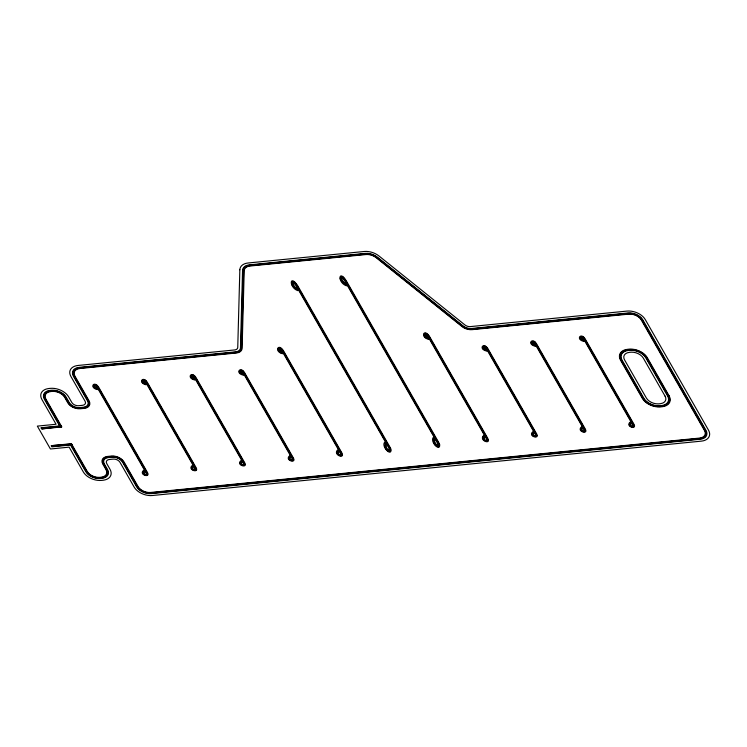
<?xml version="1.0" encoding="UTF-8"?>
<svg xmlns="http://www.w3.org/2000/svg" width="747" height="747" viewBox="0 0 747 747"><rect width="100%" height="100%" fill="white"/><g stroke="black" fill="none" stroke-linecap="round" stroke-linejoin="round"><path stroke-width="1.12" d="M386.498 443.811C383.697 447.434 391.839 453.662 388.309 446.977L296.148 285.784C290.069 277.921 293.599 288.258 297.96 288.958M435.156 438.993C432.354 442.616 440.497 448.844 436.967 442.159L344.806 280.965C338.718 273.103 342.257 283.44 346.617 284.14M385.228 442.803L385.069 446.211A14.865 9.431 19.1 0 0 385.144 446.641L385.153 446.706A13.502 8.572 19.1 0 0 385.256 447.108C384.938 450.039 392.016 454.288 390.373 449.068A15.715 9.972 19.1 0 0 390.149 448.508L296.129 284.075A15.696 9.963 19.1 0 0 295.728 283.543C293.197 278.818 289.369 283.197 293.282 286.241A13.521 8.581 19.1 0 0 293.627 286.615L293.683 286.68A14.865 9.431 19.1 0 0 294.085 287.081L297.913 290.097M384.584 442.299C381.101 446.519 391.671 457.239 391.026 449.395A23.418 14.865 19.1 0 0 389.785 446.837L297.651 285.643C289.369 273.421 288.856 287.688 297.894 290.667M433.241 437.481C429.786 441.664 440.216 452.383 439.703 444.642A23.418 14.865 19.1 0 0 438.442 442.009M385.863 443.307L385.769 443.811A27.751 17.611 19.1 0 0 385.685 444.446M433.876 437.985L433.727 441.393A14.865 9.431 19.1 0 0 433.792 441.822L433.811 441.888A13.502 8.572 19.1 0 0 433.904 442.289C433.615 445.389 440.767 449.32 439.021 444.241A15.715 9.972 19.1 0 0 438.797 443.69L344.843 279.341A15.696 9.963 19.1 0 0 344.386 278.715C341.622 273.925 338.12 278.5 341.93 281.423A13.521 8.581 19.1 0 0 342.275 281.796L342.341 281.862A14.865 9.431 19.1 0 0 342.733 282.254L346.571 285.27M434.521 438.489L434.427 438.993A27.751 17.611 19.1 0 0 434.343 439.628M339.157 450.927L338.4 453.018L338.923 454.475A1.634 1.036 19.1 0 0 339.596 454.914L340.847 454.671L340.315 452.943L281.796 350.586L280.396 348.942L279.014 348.952A1.634 1.036 19.1 0 0 278.892 349.475L282.945 352.603M485.12 436.472L484.355 438.564L484.887 440.02A1.634 1.036 19.1 0 0 485.559 440.459L486.811 440.216L486.269 438.48L427.751 336.131L426.36 334.479L424.968 334.497A1.634 1.036 19.1 0 0 424.847 335.02L428.899 338.139M338.634 450.618C334.6 454.055 343.639 457.995 340.809 452.887L282.291 350.539C278.229 344.806 276.876 352.07 282.805 352.976M337.588 450.002C332.574 454.97 345.581 459.564 341.809 452.794L283.29 350.436C278.061 342.621 273.99 351.744 282.534 353.723M483.542 435.548C478.547 440.487 491.498 445.119 487.763 438.33L429.245 335.982C423.745 328.092 420.103 337.411 428.498 339.259M484.598 436.164C480.545 439.609 489.612 443.522 486.773 438.433L428.246 336.075C423.81 330.183 422.718 337.364 428.769 338.512M338.111 450.31C333.433 453.662 344.386 459.125 341.342 452.897L282.786 350.492C277.482 343.601 275.83 352.033 282.674 353.35M484.065 435.856C479.434 439.255 490.265 444.68 487.305 438.442L428.75 336.029C423.857 329.212 421.485 337.373 428.629 338.886M145.049 471.086L144.115 472.87L144.386 473.971A1.279 0.812 19.1 0 0 144.797 474.308A1.457 0.924 19.1 0 0 145.31 474.522L146.403 474.233L146.02 472.776L96.961 386.965L95.719 385.592L94.439 385.545A1.457 0.924 19.1 0 0 94.215 385.825A1.279 0.812 19.1 0 0 94.206 386.199L97.922 388.655M193.706 466.268L192.773 468.052L193.034 469.153A1.279 0.812 19.1 0 0 193.454 469.49A1.457 0.924 19.1 0 0 193.968 469.695L195.051 469.415L194.668 467.958L145.609 382.147L144.376 380.774L143.088 380.718A1.457 0.924 19.1 0 0 142.864 381.007A1.279 0.812 19.1 0 0 142.854 381.381L146.571 383.837M242.355 461.45L241.421 463.233L241.692 464.335A1.279 0.812 19.1 0 0 242.103 464.671A1.457 0.924 19.1 0 0 242.616 464.877L243.709 464.597L243.326 463.14L194.267 377.328L193.025 375.956L191.746 375.9A1.457 0.924 19.1 0 0 191.521 376.189A1.279 0.812 19.1 0 0 191.512 376.563L195.228 379.009M291.013 456.632L290.079 458.415L290.34 459.517A1.279 0.812 19.1 0 0 290.76 459.844A1.457 0.924 19.1 0 0 291.274 460.059L292.357 459.778L291.974 458.313L242.915 372.51L241.683 371.138L240.394 371.082A1.457 0.924 19.1 0 0 240.17 371.371A1.279 0.812 19.1 0 0 240.16 371.745L243.877 374.191M534.282 432.532L533.339 434.315L533.61 435.417A1.279 0.812 19.1 0 0 534.021 435.753A1.457 0.924 19.1 0 0 534.535 435.959L535.627 435.678L535.244 434.222L486.185 348.41L484.943 347.038L483.664 346.981A1.457 0.924 19.1 0 0 483.44 347.271A1.279 0.812 19.1 0 0 483.43 347.644L487.147 350.1M582.931 427.714L581.997 429.497L582.258 430.599A1.279 0.812 19.1 0 0 582.679 430.935A1.457 0.924 19.1 0 0 583.192 431.14L584.275 430.86L583.893 429.404L534.833 343.592L533.601 342.219L532.312 342.163A1.457 0.924 19.1 0 0 532.088 342.453A1.279 0.812 19.1 0 0 532.079 342.826L535.795 345.273M631.588 422.895L630.645 424.679L630.916 425.781A1.279 0.812 19.1 0 0 631.327 426.107A1.457 0.924 19.1 0 0 631.841 426.322L632.933 426.042L632.55 424.576L583.491 338.774L582.249 337.392L581.082 337.28A1.457 0.924 19.1 0 0 580.746 337.635A1.279 0.812 19.1 0 0 580.736 338.008L584.453 340.455M143.573 470.33C138.335 474.728 150.633 478.332 147.514 472.627L98.455 386.815C93.655 380.195 89.173 387.898 97.418 389.607M630.104 422.139C624.894 426.518 637.154 430.151 634.044 424.436L584.985 338.624C580.615 332.107 575.479 339.614 583.949 341.416M193.212 466.016C188.944 468.752 197.292 472.356 195.21 467.977L146.104 382.1C142.621 377.235 140.557 383.342 146.403 384.154M533.788 432.28C529.502 435.109 537.952 438.536 535.786 434.24L486.68 348.363C483.029 343.461 481.236 349.689 486.979 350.418M144.068 470.582L143.424 471.525A11.102 7.04 19.1 0 0 143.312 471.749C140.557 474.578 149.764 477.221 147.047 472.73L97.95 386.871C96.447 382.38 89.995 386.124 95.644 388.384A11.093 7.04 19.1 0 0 95.924 388.524L97.586 389.29M192.222 465.512C187.002 469.891 199.281 473.533 196.172 467.809L147.103 381.997C142.733 375.47 137.607 382.968 146.076 384.789M240.879 460.694C235.688 464.979 247.733 468.743 244.867 463.075L195.761 377.179C190.933 370.54 186.563 378.393 194.724 379.971M289.528 455.875C284.346 460.217 296.54 463.915 293.478 458.172L244.409 372.361C239.806 365.769 235.081 373.5 243.382 375.153M532.798 431.775C527.559 436.164 539.857 439.787 536.738 434.072L487.679 348.261C483.197 341.724 478.239 349.297 486.642 351.053M581.446 426.957C576.245 431.308 588.468 434.987 585.396 429.254L536.327 343.443C531.789 336.878 526.952 344.498 535.3 346.235M144.563 470.834C140.259 473.775 148.868 477.053 146.515 472.73L97.455 386.918C93.842 382.053 92.012 388.263 97.754 388.972M241.869 461.198C237.565 464.074 246.052 467.426 243.858 463.159L194.762 377.282C191.139 372.37 189.336 378.636 195.06 379.336M290.518 456.38C286.213 459.19 294.738 462.692 292.479 458.266L243.41 372.454C239.768 367.589 238.022 373.864 243.709 374.508M582.436 427.461C578.15 430.235 586.535 433.774 584.434 429.422L535.338 343.536C531.649 338.662 529.931 344.909 535.627 345.59M631.094 422.643C626.798 425.435 635.305 428.965 633.045 424.529L583.986 338.718C580.363 333.862 578.552 340.09 584.285 340.772M192.717 465.764L192.054 466.754A11.102 7.04 19.1 0 0 191.96 466.931C189.318 470.18 198.683 472.048 195.667 467.855L146.608 382.044C145.254 377.655 138.578 381.063 144.302 383.566A11.093 7.04 19.1 0 0 144.573 383.706L146.235 384.472M241.374 460.946L240.702 461.935A11.102 7.04 19.1 0 0 240.618 462.113C237.882 465.11 247.229 467.435 244.325 463.037L195.256 377.226C194.024 372.828 187.236 376.301 192.95 378.748A11.093 7.04 19.1 0 0 193.23 378.888L194.892 379.653M290.023 456.128L289.388 457.071A11.102 7.04 19.1 0 0 289.266 457.295C286.587 460.357 295.765 462.589 293.001 458.266L243.914 372.408C242.345 367.907 235.931 371.567 241.608 373.93A11.093 7.04 19.1 0 0 241.879 374.07L243.541 374.826M533.293 432.027L532.62 433.017A11.102 7.04 19.1 0 0 532.536 433.195C529.884 436.285 539.082 438.545 536.243 434.119L487.175 348.307C485.55 343.816 479.21 347.504 484.868 349.829A11.093 7.04 19.1 0 0 485.148 349.969L486.811 350.735M581.941 427.209L581.278 428.199A11.102 7.04 19.1 0 0 581.185 428.376C578.514 431.533 587.833 433.587 584.892 429.301L535.832 343.489C534.525 339.063 527.821 342.593 533.526 345.011A11.093 7.04 19.1 0 0 533.797 345.151L535.468 345.917M630.599 422.391L629.982 423.288A11.102 7.04 19.1 0 0 629.842 423.558C627.181 426.742 636.491 428.703 633.577 424.529L584.481 338.671C582.604 334.049 576.647 338.036 582.174 340.193A11.093 7.04 19.1 0 0 582.455 340.333L584.117 341.09M61.142 425.771L40.936 427.779L41.589 428.918L61.796 426.92L45.884 399.075A9.851 6.256 19.1 0 1 50.796 391.54A28.666 18.189 19.1 0 1 52.71 391.372A9.851 6.256 19.1 0 1 64.597 397.227L67.865 402.941A9.851 6.256 19.1 0 0 80.415 408.749L84.159 408.385A9.851 6.256 19.1 0 0 89.07 400.84L74.896 376.049A9.851 6.256 19.1 0 1 79.817 368.514L236.388 353.004A9.851 6.256 19.1 0 0 242.103 348.326L244.204 270.713A9.851 6.256 19.1 0 1 249.909 266.035L365.955 254.54A9.851 6.256 19.1 0 1 376.115 257.64L461.982 326.542A9.851 6.256 19.1 0 0 472.151 329.651L628.722 314.142A9.851 6.256 19.1 0 1 641.271 319.949L704.505 430.552A9.851 6.256 19.1 0 1 699.594 438.087L150.679 492.46A9.851 6.256 19.1 0 1 138.13 486.652L123.965 461.861A9.851 6.256 19.1 0 0 111.415 456.053L107.671 456.426A9.851 6.256 19.1 0 0 102.75 463.962L106.027 469.686A9.851 6.256 19.1 0 1 101.106 477.221A28.666 18.189 19.1 0 1 99.192 477.389A9.851 6.256 19.1 0 1 87.315 471.534L71.395 443.699L51.188 445.698L51.842 446.846L72.048 444.838M61.366 426.154L41.655 428.106L42.084 428.871M61.581 426.537L42.588 428.825M71.609 444.082L52.178 445.604M71.833 444.465L52.122 446.417L51.683 445.651M346.589 284.7L345.964 284.271A27.751 17.611 19.1 0 1 345.207 283.72A16.434 10.43 19.1 0 1 341.921 280.797M346.543 285.84C337.327 282.796 338.382 268.481 346.3 280.816L438.461 442.009M297.941 289.528L297.315 289.089A27.751 17.611 19.1 0 1 296.55 288.538A16.434 10.43 19.1 0 1 293.263 285.615C289.491 280.713 296.017 281.908 296.652 285.737L388.813 446.93C392.399 451.216 387.095 452.122 386.003 447.77M341.958 280.779C338.12 276.138 344.591 276.885 345.301 280.919L437.462 442.112C441.113 446.426 435.538 447.201 434.623 442.859M61.301 426.967L45.38 399.122A10.411 6.611 19.1 0 1 50.581 391.157A29.226 18.554 19.1 0 1 52.533 390.98A10.411 6.611 19.1 0 1 65.092 397.171L68.36 402.894A9.291 5.892 19.1 0 0 80.2 408.376L83.935 408.002A9.291 5.892 19.1 0 0 88.576 400.896L74.401 376.105A10.411 6.611 19.1 0 1 79.602 368.131L236.173 352.621A9.291 5.892 19.1 0 0 241.561 348.214L243.653 270.591A10.411 6.611 19.1 0 1 249.694 265.652L365.741 254.157A10.411 6.611 19.1 0 1 376.479 257.435L462.346 326.346A9.291 5.892 19.1 0 0 471.927 329.268L628.507 313.759A10.411 6.611 19.1 0 1 641.766 319.903L705 430.496A10.411 6.611 19.1 0 1 699.808 438.47L150.903 492.843A10.411 6.611 19.1 0 1 137.635 486.699L123.46 461.917A9.291 5.892 19.1 0 0 111.63 456.436L107.885 456.809A9.291 5.892 19.1 0 0 103.254 463.915L106.522 469.639A10.411 6.611 19.1 0 1 101.321 477.604A29.226 18.554 19.1 0 1 99.379 477.781A10.411 6.611 19.1 0 1 86.811 471.59L70.89 443.746M60.806 427.013L44.885 399.178A10.972 6.966 19.1 0 1 50.366 390.774A29.787 18.908 19.1 0 1 52.346 390.597A10.972 6.966 19.1 0 1 65.596 397.124L68.864 402.848A8.721 5.537 19.1 0 0 79.976 407.993L83.72 407.619A8.721 5.537 19.1 0 0 88.071 400.943L73.897 376.152A10.972 6.966 19.1 0 1 79.378 367.748L235.959 352.239A8.721 5.537 19.1 0 0 241.02 348.102L243.111 270.479A10.972 6.966 19.1 0 1 249.479 265.269L365.516 253.775A10.972 6.966 19.1 0 1 376.843 257.239L462.71 326.14A8.721 5.537 19.1 0 0 471.712 328.885L628.283 313.376A10.972 6.966 19.1 0 1 642.271 319.847L705.504 430.449A10.972 6.966 19.1 0 1 700.023 438.853L151.118 493.225A10.972 6.966 19.1 0 1 137.14 486.755L122.966 461.963A8.721 5.537 19.1 0 0 111.845 456.819L108.11 457.192A8.721 5.537 19.1 0 0 103.749 463.868L107.017 469.583A10.972 6.966 19.1 0 1 101.545 477.987A29.787 18.908 19.1 0 1 99.556 478.164A10.972 6.966 19.1 0 1 86.316 471.637L70.395 443.793M60.302 427.069L44.381 399.225A11.541 7.321 19.1 0 1 50.142 390.392A30.347 19.263 19.1 0 1 52.169 390.214A11.541 7.321 19.1 0 1 66.091 397.077L69.359 402.792A8.161 5.182 19.1 0 0 79.761 407.61L83.505 407.236A8.161 5.182 19.1 0 0 87.576 400.99L73.402 376.199A11.541 7.321 19.1 0 1 79.163 367.375L235.735 351.856A8.161 5.182 19.1 0 0 240.469 347.981L242.57 270.367A11.541 7.321 19.1 0 1 249.255 264.886L365.302 253.392A11.541 7.321 19.1 0 1 377.207 257.033L463.075 325.935A8.161 5.182 19.1 0 0 471.497 328.503L628.068 312.993A11.541 7.321 19.1 0 1 642.765 319.8L705.999 430.403A11.541 7.321 19.1 0 1 700.247 439.236L151.333 493.608A11.541 7.321 19.1 0 1 136.636 486.801L122.461 462.01A8.161 5.182 19.1 0 0 112.069 457.201L108.324 457.566A8.161 5.182 19.1 0 0 104.253 463.812L107.521 469.536A11.541 7.321 19.1 0 1 101.76 478.369A30.347 19.263 19.1 0 1 99.734 478.547A11.541 7.321 19.1 0 1 85.812 471.684L69.901 443.849M385.919 447.677A16.443 10.43 19.1 0 1 385.741 444.456M434.577 442.859A16.443 10.43 19.1 0 1 434.399 439.638M239.843 269.798L237.751 347.411A5.35 3.39 19.1 0 1 234.651 349.951L78.071 365.46A14.352 9.113 19.1 0 0 70.909 376.451L85.083 401.242A5.35 3.39 19.1 0 1 82.413 405.332L78.668 405.705A5.35 3.39 19.1 0 1 71.861 402.549L68.584 396.825A14.352 9.113 19.1 0 0 50.301 388.365A33.167 21.047 19.1 0 0 48.116 388.608A14.352 9.113 19.1 0 0 41.888 399.477L56.062 424.259L37.35 426.117L50.432 448.994L69.144 447.145L83.319 471.936A14.352 9.113 19.1 0 0 101.601 480.396A33.167 21.047 19.1 0 0 103.786 480.153A14.352 9.113 19.1 0 0 110.014 469.293L106.746 463.57A5.35 3.39 19.1 0 1 109.417 459.48L113.161 459.106A5.35 3.39 19.1 0 1 119.968 462.262L134.143 487.044A14.352 9.113 19.1 0 0 152.425 495.513L701.33 441.141A14.352 9.113 19.1 0 0 708.501 430.151L645.268 319.557A14.352 9.113 19.1 0 0 626.976 311.088L470.405 326.598A5.35 3.39 19.1 0 1 464.886 324.917L379.018 256.006A14.352 9.113 19.1 0 0 364.209 251.487L248.172 262.981A14.352 9.113 19.1 0 0 239.843 269.798M669.069 395.779L647.266 357.636A14.352 9.113 19.1 0 0 629.945 349.11A33.167 21.047 19.1 0 0 627.732 349.297A14.352 9.113 19.1 0 0 620.57 360.287L642.373 398.422A14.352 9.113 19.1 0 0 659.694 406.956A33.167 21.047 19.1 0 0 662.841 406.639A14.352 9.113 19.1 0 0 669.069 395.779M668.574 395.826L646.762 357.692A13.791 8.749 19.1 0 0 630.123 349.493A32.597 20.692 19.1 0 0 627.947 349.68A13.791 8.749 19.1 0 0 621.065 360.231L642.868 398.375A13.791 8.749 19.1 0 0 659.508 406.564A32.597 20.692 19.1 0 0 662.589 406.265A13.791 8.749 19.1 0 0 668.574 395.826M668.07 395.873L646.267 357.738A13.231 8.394 19.1 0 0 630.309 349.876A32.037 20.337 19.1 0 0 628.171 350.063A13.231 8.394 19.1 0 0 621.569 360.185L643.372 398.319A13.231 8.394 19.1 0 0 659.33 406.181A32.037 20.337 19.1 0 0 662.328 405.882A13.231 8.394 19.1 0 0 668.07 395.873M667.575 395.929L645.772 357.785A12.662 8.04 19.1 0 0 630.487 350.259A31.477 19.982 19.1 0 0 628.386 350.446A12.662 8.04 19.1 0 0 622.064 360.138L643.867 398.272A12.662 8.04 19.1 0 0 659.153 405.798A31.477 19.982 19.1 0 0 662.075 405.509A12.662 8.04 19.1 0 0 667.575 395.929M665.082 396.171L643.27 358.037A9.851 6.256 19.1 0 0 631.392 352.182A28.666 18.189 19.1 0 0 629.478 352.351A9.851 6.256 19.1 0 0 624.557 359.886L646.37 398.03A9.851 6.256 19.1 0 0 658.247 403.884A28.666 18.189 19.1 0 0 660.806 403.623A9.851 6.256 19.1 0 0 665.082 396.171"/></g></svg>
